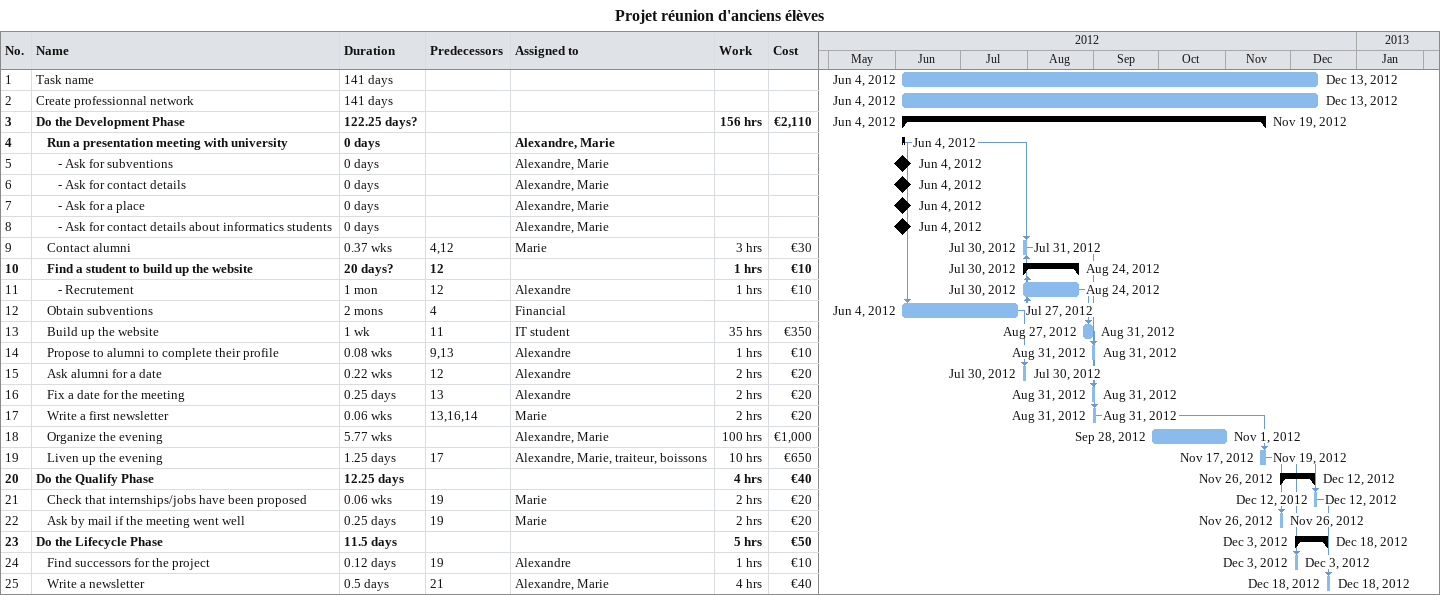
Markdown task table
Projet réunion d'anciens élèves

| ID | Level | Task | Duration | Start | Finish | Predecessors | Resources | Work (h) | Cost (€) |
|---|---|---|---|---|---|---|---|---|---|
| 1 | 1 | Task name | 141d | 2012-06-04 | 2012-12-13 |  |  |  |  |
| 2 | 1 | Create professionnal network | 141d | 2012-06-04 | 2012-12-13 |  |  |  |  |
| 3 | 1 | **Do the Development Phase** | 122.25d? | 2012-06-04 | 2012-11-19 |  |  | 156 | 2110 |
| 4 | 2 | **Run a presentation meeting with university** | 0d | 2012-06-04 | 2012-06-04 |  | Alexandre, Marie |  |  |
| 5 | 3 | - Ask for subventions | 0d | 2012-06-04 | 2012-06-04 |  | Alexandre, Marie |  |  |
| 6 | 3 | - Ask for contact details | 0d | 2012-06-04 | 2012-06-04 |  | Alexandre, Marie |  |  |
| 7 | 3 | - Ask for a place | 0d | 2012-06-04 | 2012-06-04 |  | Alexandre, Marie |  |  |
| 8 | 3 | - Ask for contact details about informatics students | 0d | 2012-06-04 | 2012-06-04 |  | Alexandre, Marie |  |  |
| 9 | 2 | Contact alumni | 0.37w | 2012-07-30 | 2012-07-31 | 4, 12 | Marie | 3 | 30 |
| 10 | 2 | **Find a student to build up the website** | 20d? | 2012-07-30 | 2012-08-24 | 12 |  | 1 | 10 |
| 11 | 3 | - Recrutement | 1mo | 2012-07-30 | 2012-08-24 | 12 | Alexandre | 1 | 10 |
| 12 | 2 | Obtain subventions | 2mo | 2012-06-04 | 2012-07-27 | 4 | Financial |  |  |
| 13 | 2 | Build up the website | 1w | 2012-08-27 | 2012-08-31 | 11 | IT student | 35 | 350 |
| 14 | 2 | Propose to alumni to complete their profile | 0.08w | 2012-08-31 | 2012-08-31 | 9, 13 | Alexandre | 1 | 10 |
| 15 | 2 | Ask alumni for a date | 0.22w | 2012-07-30 | 2012-07-30 | 12 | Alexandre | 2 | 20 |
| 16 | 2 | Fix a date for the meeting | 0.25d | 2012-08-31 | 2012-08-31 | 13 | Alexandre | 2 | 20 |
| 17 | 2 | Write a first newsletter | 0.06w | 2012-08-31 | 2012-08-31 | 13, 16, 14 | Marie | 2 | 20 |
| 18 | 2 | Organize the evening | 5.77w | 2012-09-28 | 2012-11-01 |  | Alexandre, Marie | 100 | 1000 |
| 19 | 2 | Liven up the evening | 1.25d | 2012-11-17 | 2012-11-19 | 17 | Alexandre, Marie, traiteur, boissons | 10 | 650 |
| 20 | 1 | **Do the Qualify Phase** | 12.25d | 2012-11-26 | 2012-12-12 |  |  | 4 | 40 |
| 21 | 2 | Check that internships/jobs have been proposed | 0.06w | 2012-12-12 | 2012-12-12 | 19 | Marie | 2 | 20 |
| 22 | 2 | Ask by mail if the meeting went well | 0.25d | 2012-11-26 | 2012-11-26 | 19 | Marie | 2 | 20 |
| 23 | 1 | **Do the Lifecycle Phase** | 11.5d | 2012-12-03 | 2012-12-18 |  |  | 5 | 50 |
| 24 | 2 | Find successors for the project | 0.12d | 2012-12-03 | 2012-12-03 | 19 | Alexandre | 1 | 10 |
| 25 | 2 | Write a newsletter | 0.5d | 2012-12-18 | 2012-12-18 | 21 | Alexandre, Marie | 4 | 40 |
